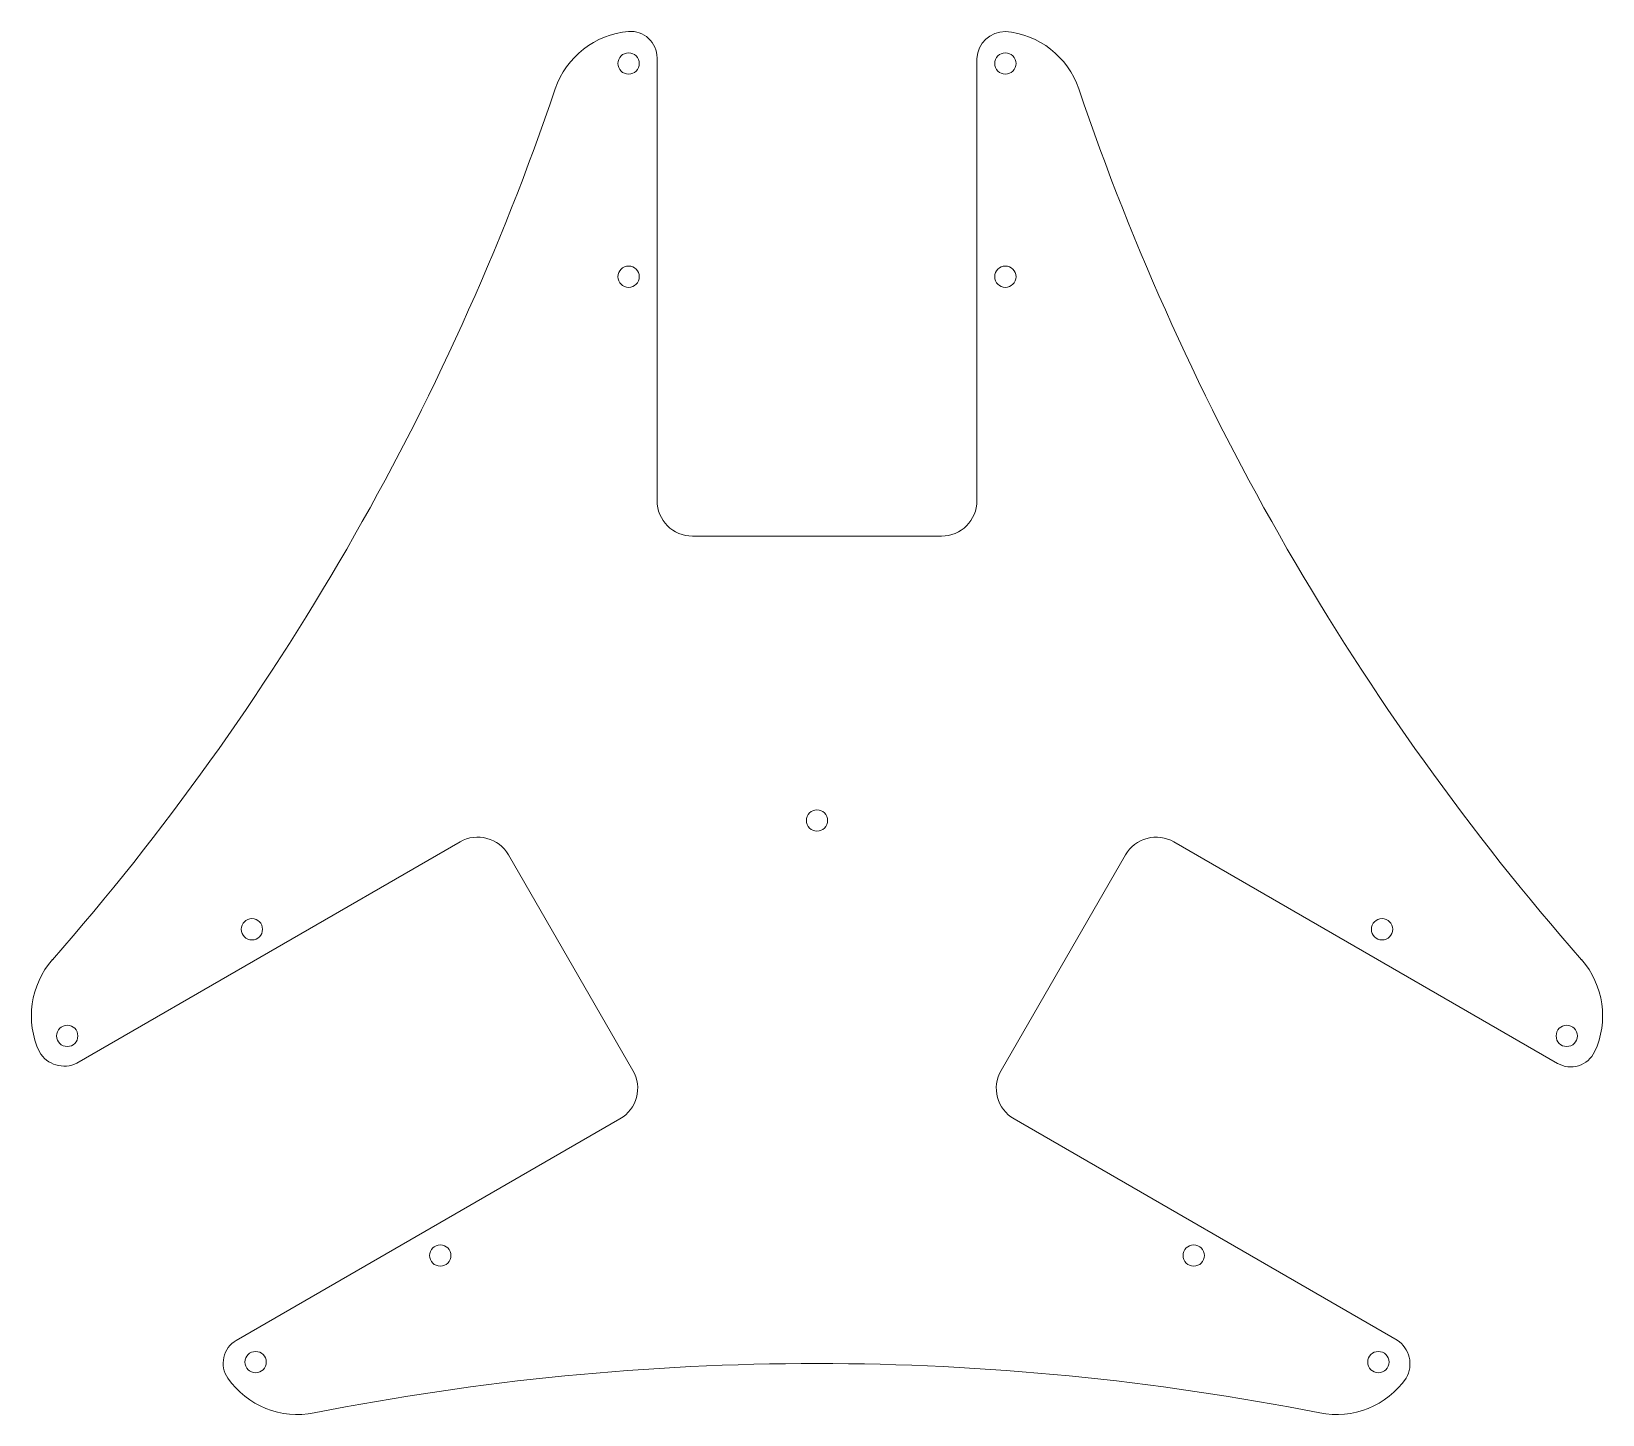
# Model space of a CAD drawing. Extents: x -111 to 111, y -84 to 111.
import ezdxf

# ---------------------------------------------------------------- set-up
doc = ezdxf.new("R2010")
doc.units = 0
doc.layers.get('0').update_dxf_attribs({"color": 13, "linetype": 'CONTINUOUS', "lineweight": 5, "true_color": 0xa55252})

msp = doc.modelspace()

# ---------------------------------------------------------------- linework, layer by layer
at = {"color": 43, "true_color": 0xa59152}
for p, q in [((-22.5, 45), (-22.5, 107.31)), ((22.5, 107.22), (22.5, 45)), ((17.5, 40), (-17.5, 40)), ((-104.11, -34.13), (-50.22, -3.01)), ((50.22, -3.01), (104.19, -34.17)), ((-43.39, -4.84), (-25.89, -35.16)), ((43.39, -4.84), (25.89, -35.16)), ((-27.72, -41.99), (-81.69, -73.14)), ((81.61, -73.1), (27.72, -41.99))]:
    msp.add_line(p, q, dxfattribs=at)
for centre in [(-26.5, 106.5), (26.5, 106.5), (-26.5, 76.5), (26.5, 76.5), (0, 0), (-79.5, -15.3), (79.5, -15.3), (-105.48, -30.3), (105.48, -30.3), (-53, -61.2), (53, -61.2), (-78.98, -76.2), (78.98, -76.2)]:
    msp.add_circle(centre, 1.5, dxfattribs=at)
for centre, radius, start, end in [((-25.49, 99.09), 11.96, 94.8259, 161.2307), ((-26.2, 107.31), 3.7, 360, 94.6802), ((26.5, 106.99), 4.01, 90, 176.7349), ((25.5, 99.09), 11.96, 18.7689, 85.1796), ((-380.71, 219.8), 363.21, 318.7701, 341.2299), ((380.71, 219.8), 363.21, 198.7701, 221.2299), ((-17.5, 45), 5, 180, 270), ((17.5, 45), 5, 270, 0), ((-47.72, -7.34), 5, 30, 120), ((47.72, -7.34), 5, 60, 150), ((-98.56, -27.46), 11.96, 138.7701, 205.1796), ((98.56, -27.46), 11.96, 334.8259, 41.2295), ((-105.91, -30.55), 4.01, 210, 296.7349), ((106.04, -30.97), 3.7, 240, 334.6802), ((-30.22, -37.66), 5, 300, 30), ((30.22, -37.66), 5, 150, 240), ((-79.84, -76.35), 3.7, 120, 214.6802), ((79.41, -76.45), 4.01, 330, 56.7349), ((0, -439.61), 363.21, 78.7701, 101.2299), ((-73.06, -71.62), 11.96, 214.8259, 281.2299), ((73.06, -71.62), 11.96, 258.7697, 325.1796)]:
    msp.add_arc(centre, radius, start, end, dxfattribs=at)

doc.saveas('drawing.dxf')
